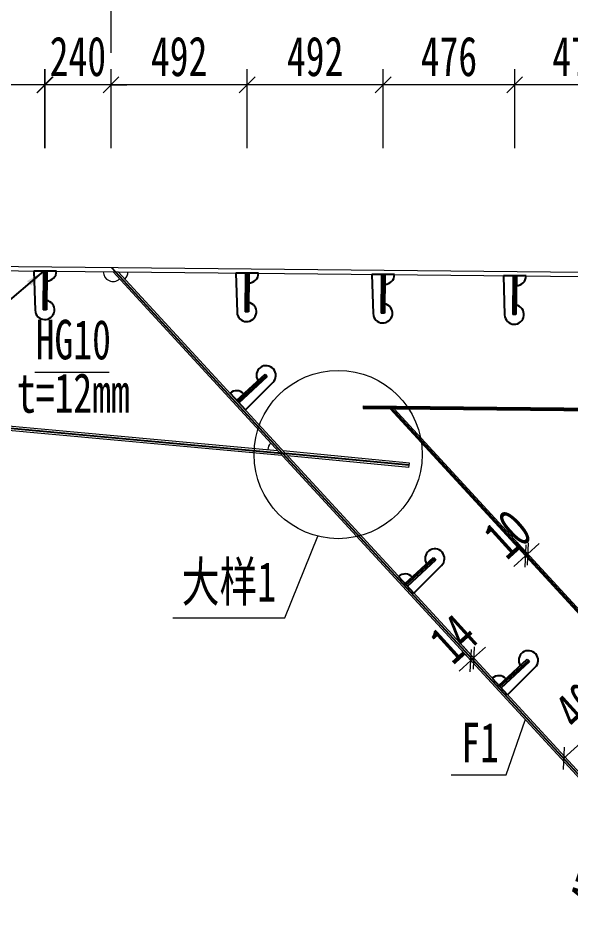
# Model space of a CAD drawing. Header units: millimetres. Extents: x -89049 to 410567, y -307459 to -100425.
# Drawn here: x 153201 to 155199, y -144416 to -141115 of the extents above; entities that cross this region are included whole.
import ezdxf
from ezdxf.enums import TextEntityAlignment as Align

# ---------------------------------------------------------------- set-up
doc = ezdxf.new("R2010")
doc.units = ezdxf.units.MM
doc.layers.get('Defpoints').update_dxf_attribs({"color": 8})
for name, color, linetype, lineweight in [('Dim', 4, 'Continuous', 15), ('文字', 7, 'Continuous', 15), ('细实线', 4, 'Continuous', 15), ('钢板粗线', 1, 'Continuous', 25), ('钢板细线', 6, 'Continuous', 15)]:
    doc.layers.add(name, color=color, linetype=linetype, lineweight=lineweight)
doc.styles.add('111', font='', dxfattribs={"width": 0.7})
doc.styles.add('BM_Dim', font='', dxfattribs={"width": 0.85})
doc.styles.get("Standard").update_dxf_attribs({"font": ''})
doc.styles.get('111').set_extended_font_data('仿宋_GB2312')
doc.styles.get('BM_Dim').set_extended_font_data('仿宋_GB2312')
doc.styles.get('Standard').set_extended_font_data('仿宋_GB2312')
doc.dimstyles.new('200', dxfattribs={"dimscale": 0, "dimtxt": 2.5, "dimasz": 1, "dimexe": 1, "dimexo": 1, "dimgap": 0.6, "dimtad": 1, "dimdec": 0, "dimdsep": 46, "dimtxsty": '111', "dimblk": 'OBLIQUE', "dimcen": 0, "dimclrd": 4, "dimclre": 4, "dimclrt": 4, "dimadec": 1, "dimazin": 2, "dimtfac": 1, "dimtdec": 0, "dimtix": 1, "dimtmove": 2, "dimatfit": 3, "dimfxl": 4, "dimfxlon": 1, "dimtolj": 1, "dimlwd": -1, "dimlwe": -1, "dimarcsym": 0})
doc.dimstyles.new('MSteel_1.0_1.0', dxfattribs={"dimtxt": 3, "dimasz": 1.2, "dimexe": 1, "dimexo": 1, "dimgap": 1, "dimtad": 3, "dimtoh": 1, "dimdec": 0, "dimzin": 0, "dimdsep": 46, "dimtxsty": 'Standard', "dimblk": 'ARCHTICK', "dimcen": 0.09, "dimclrd": 3, "dimclre": 3, "dimadec": 0, "dimazin": 0, "dimtfac": 1, "dimtdec": 4, "dimtofl": 0, "dimtmove": 0, "dimatfit": 3, "dimfxl": 1, "dimtolj": 1, "dimtzin": 0, "dimarcsym": 0})

# ---------------------------------------------------------------- blocks, each defined once
blk = doc.blocks.new('_Oblique')
at = {"color": 0, "linetype": 'ByBlock', "lineweight": -2}
blk.add_line((-0.5, -0.5), (0.5, 0.5), dxfattribs=at)
blk = doc.blocks.new('*D3426')
at = {"layer": 'Defpoints', "color": 0, "transparency": 16777216}
for p in [(153537.1, -141011.9), (153537.1, -141940.7), (151037.3, -141998.1)]:
    blk.add_point(p, dxfattribs=at)
at = {"layer": '细实线', "color": 4, "transparency": 16777216}
for p, q in [((151037.3, -141240.4), (151037.3, -140954.7)), ((153537.1, -141240.4), (153537.1, -140954.7)), ((151037.3, -141011.9), (153537.1, -141011.9))]:
    blk.add_line(p, q, dxfattribs=at)
at = {"layer": '细实线', "color": 4, "transparency": 16777216, "xscale": 57.14285714285715, "yscale": 57.14285714285715, "zscale": 57.14285714285715, "rotation": 180}
blk.add_blockref('_Oblique', (151037.3, -141011.9), dxfattribs=at)
at = {"layer": '细实线', "color": 4, "transparency": 16777216, "xscale": 57.14285714285715, "yscale": 57.14285714285715, "zscale": 57.14285714285715}
blk.add_blockref('_Oblique', (153537.1, -141011.9), dxfattribs=at)
at = {"layer": '细实线', "color": 4, "transparency": 16777216, "insert": (152287.2, -140909.6), "char_height": 142.86, "attachment_point": 5, "style": '111'}
blk.add_mtext('\\A1;2500', dxfattribs=at)
blk = doc.blocks.new('*D3427')
at = {"layer": 'Defpoints', "color": 0, "transparency": 16777216}
for p in [(163775, -141011.9), (153537.1, -141940.7), (163775, -142012.6)]:
    blk.add_point(p, dxfattribs=at)
at = {"layer": '细实线', "color": 4, "transparency": 16777216}
for p, q in [((153537.1, -141240.4), (153537.1, -140954.7)), ((163775, -141240.4), (163775, -140954.7)), ((153537.1, -141011.9), (163775, -141011.9))]:
    blk.add_line(p, q, dxfattribs=at)
at = {"layer": '细实线', "color": 4, "transparency": 16777216, "xscale": 57.14285714285715, "yscale": 57.14285714285715, "zscale": 57.14285714285715, "rotation": 180}
blk.add_blockref('_Oblique', (153537.1, -141011.9), dxfattribs=at)
at = {"layer": '细实线', "color": 4, "transparency": 16777216, "xscale": 57.14285714285715, "yscale": 57.14285714285715, "zscale": 57.14285714285715}
blk.add_blockref('_Oblique', (163775, -141011.9), dxfattribs=at)
at = {"layer": '细实线', "color": 4, "transparency": 16777216, "insert": (158656, -140909.6), "char_height": 142.86, "attachment_point": 5, "style": '111'}
blk.add_mtext('\\A1;10238', dxfattribs=at)
blk = doc.blocks.new('_ArchTick')
at = {"color": 0, "linetype": 'ByBlock', "const_width": 0.15}
blk.add_lwpolyline([(-0.5, -0.5), (0.5, 0.5)], dxfattribs=at)
blk = doc.blocks.new('14-160加劲 有过焊孔')
at = {"layer": 'Defpoints'}
blk.add_line((38609.4, 31489.3), (38609.4, 31629.3), dxfattribs=at)
at = {"layer": '钢板粗线', "color": 7}
for p, q in [((38603.4, 31489.3), (38603.4, 31629.3)), ((38603.4, 31629.3), (38615.4, 31629.3)), ((38615.4, 31489.3), (38615.4, 31629.3)), ((38650.4, 31489.3), (38644.3, 31630.8)), ((38568.4, 31489.3), (38650.4, 31489.3))]:
    blk.add_line(p, q, dxfattribs=at)
for centre, start, end in [((38609.4, 31629.3), 2.441, 260.1291), ((38603.4, 31489.3), 90, 180)]:
    blk.add_arc(centre, 35, start, end, dxfattribs=at)
blk = doc.blocks.new('*D3435')
at = {"layer": 'Defpoints', "color": 0, "transparency": 16777216}
for p in [(154848.3, -143426.5), (154848.8, -143447.8), (154859.2, -143438.4)]:
    blk.add_point(p, dxfattribs=at)
at = {"layer": '细实线', "color": 4, "transparency": 16777216}
for p, q in [((154838, -143435.9), (154799.5, -143393.6)), ((154848.3, -143426.5), (154809.9, -143384.2)), ((154848.3, -143426.5), (154890.6, -143388)), ((154838, -143435.9), (154795.7, -143474.4)), ((154838, -143435.9), (154848.3, -143426.5))]:
    blk.add_line(p, q, dxfattribs=at)
at = {"layer": '细实线', "color": 4, "transparency": 16777216, "xscale": 57.14285714285715, "yscale": 57.14285714285715, "zscale": 57.14285714285715}
for p, rotation in [((154838, -143435.9), 42.30941180379739), ((154848.3, -143426.5), 222.3094118037974)]:
    blk.add_blockref('_Oblique', p, dxfattribs=dict(at, rotation=rotation))
at = {"layer": '细实线', "color": 4, "transparency": 16777216, "insert": (154775.4, -143356.7), "char_height": 142.86, "attachment_point": 5, "rotation": 42.3094, "style": '111'}
blk.add_mtext('\\A1;14', dxfattribs=at)
blk = doc.blocks.new('*D3436')
at = {"layer": 'Defpoints', "color": 0, "transparency": 16777216}
for p in [(155043.5, -143050.8), (155061.5, -143070.6), (155054.1, -143077.3)]:
    blk.add_point(p, dxfattribs=at)
at = {"layer": '细实线', "color": 4, "transparency": 16777216}
for p, q in [((155043.5, -143050.8), (155005.1, -143008.6)), ((155036.1, -143057.6), (154997.7, -143015.3)), ((155043.5, -143050.8), (155085.8, -143012.4)), ((155036.1, -143057.6), (154993.9, -143096.1)), ((155036.1, -143057.6), (155043.5, -143050.8))]:
    blk.add_line(p, q, dxfattribs=at)
at = {"layer": '细实线', "color": 4, "transparency": 16777216, "xscale": 57.14285714285715, "yscale": 57.14285714285715, "zscale": 57.14285714285715}
for p, rotation in [((155036.1, -143057.6), 42.31909851144874), ((155043.5, -143050.8), 222.3190985114487)]:
    blk.add_blockref('_Oblique', p, dxfattribs=dict(at, rotation=rotation))
at = {"layer": '细实线', "color": 4, "transparency": 16777216, "insert": (154971, -142978.6), "char_height": 142.86, "attachment_point": 5, "rotation": 42.3191, "style": '111'}
blk.add_mtext('\\A1;10', dxfattribs=at)
blk = doc.blocks.new('*D3437')
at = {"layer": 'Defpoints', "color": 0, "transparency": 16777216}
for p in [(155469.1, -143520.1), (155510, -143565), (155214.3, -143834.3)]:
    blk.add_point(p, dxfattribs=at)
at = {"layer": '细实线', "color": 4, "transparency": 16777216}
for p, q in [((155471.5, -143522.8), (155430.6, -143477.9)), ((155173.4, -143789.3), (155469.1, -143520.1)), ((155175.8, -143792), (155134.9, -143747.1))]:
    blk.add_line(p, q, dxfattribs=at)
at = {"layer": '细实线', "color": 4, "transparency": 16777216, "xscale": 57.14285714285715, "yscale": 57.14285714285715, "zscale": 57.14285714285715}
for p, rotation in [((155469.1, -143520.1), 42.31909851126608), ((155173.4, -143789.3), 222.319098511266)]:
    blk.add_blockref('_Oblique', p, dxfattribs=dict(at, rotation=rotation))
at = {"layer": '细实线', "color": 4, "transparency": 16777216, "insert": (155252.4, -143579.1), "char_height": 142.86, "attachment_point": 5, "rotation": 42.3191, "style": '111'}
blk.add_mtext('\\A1;400', dxfattribs=at)
blk = doc.blocks.new('12-140加劲 有过焊孔')
at = {"layer": 'Defpoints'}
blk.add_line((0, 0), (0, 140), dxfattribs=at)
at = {"layer": '钢板粗线', "color": 7}
for p, q in [((-6, 0), (-6, 140)), ((-6, 140), (6, 140)), ((6, 0), (6, 140)), ((41, 0), (35, 141.5)), ((-41, 0), (41, 0))]:
    blk.add_line(p, q, dxfattribs=at)
for centre, start, end in [((0, 140), 2.441, 260.1291), ((-6, 0), 90, 180)]:
    blk.add_arc(centre, 35, start, end, dxfattribs=at)
blk = doc.blocks.new('*D3485')
at = {"layer": 'Defpoints', "color": 0, "transparency": 16777216}
for p in [(154996.8, -141355.9), (155472.5, -141778.1), (154996.8, -141820.4)]:
    blk.add_point(p, dxfattribs=at)
at = {"layer": '细实线', "color": 4, "transparency": 16777216}
for p, q in [((154996.8, -141584.5), (154996.8, -141298.8)), ((155472.5, -141584.5), (155472.5, -141298.8)), ((155472.5, -141355.9), (154996.8, -141355.9))]:
    blk.add_line(p, q, dxfattribs=at)
at = {"layer": '细实线', "color": 4, "transparency": 16777216, "xscale": 57.14285714285715, "yscale": 57.14285714285715, "zscale": 57.14285714285715, "rotation": 180}
blk.add_blockref('_Oblique', (154996.8, -141355.9), dxfattribs=at)
at = {"layer": '细实线', "color": 4, "transparency": 16777216, "xscale": 57.14285714285715, "yscale": 57.14285714285715, "zscale": 57.14285714285715}
blk.add_blockref('_Oblique', (155472.5, -141355.9), dxfattribs=at)
at = {"layer": '细实线', "color": 4, "transparency": 16777216, "insert": (155234.6, -141253.7), "char_height": 142.86, "attachment_point": 5, "style": '111'}
blk.add_mtext('\\A1;476', dxfattribs=at)
blk = doc.blocks.new('*D3486')
at = {"layer": 'Defpoints', "color": 0, "transparency": 16777216}
for p in [(154029.1, -141355.9), (154029.1, -141815.5), (154521, -141853.5)]:
    blk.add_point(p, dxfattribs=at)
at = {"layer": '细实线', "color": 4, "transparency": 16777216}
for p, q in [((154029.1, -141584.5), (154029.1, -141298.8)), ((154521, -141584.5), (154521, -141298.8)), ((154521, -141355.9), (154029.1, -141355.9))]:
    blk.add_line(p, q, dxfattribs=at)
at = {"layer": '细实线', "color": 4, "transparency": 16777216, "xscale": 57.14285714285715, "yscale": 57.14285714285715, "zscale": 57.14285714285715, "rotation": 180}
blk.add_blockref('_Oblique', (154029.1, -141355.9), dxfattribs=at)
at = {"layer": '细实线', "color": 4, "transparency": 16777216, "xscale": 57.14285714285715, "yscale": 57.14285714285715, "zscale": 57.14285714285715}
blk.add_blockref('_Oblique', (154521, -141355.9), dxfattribs=at)
at = {"layer": '细实线', "color": 4, "transparency": 16777216, "insert": (154275.1, -141253.7), "char_height": 142.86, "attachment_point": 5, "style": '111'}
blk.add_mtext('\\A1;492', dxfattribs=at)
blk = doc.blocks.new('*D3490')
at = {"layer": 'Defpoints', "color": 0, "transparency": 16777216}
for p in [(153297.2, -141355.9), (153297.2, -142032.1), (153537.1, -142022.3)]:
    blk.add_point(p, dxfattribs=at)
at = {"layer": '细实线', "color": 4, "transparency": 16777216}
for p, q in [((153297.2, -141584.5), (153297.2, -141298.8)), ((153537.1, -141584.5), (153537.1, -141298.8)), ((153297.2, -141355.9), (153240, -141355.9)), ((153537.1, -141355.9), (153297.2, -141355.9)), ((153537.1, -141355.9), (153594.3, -141355.9))]:
    blk.add_line(p, q, dxfattribs=at)
at = {"layer": '细实线', "color": 4, "transparency": 16777216, "xscale": 57.14285714285715, "yscale": 57.14285714285715, "zscale": 57.14285714285715}
blk.add_blockref('_Oblique', (153297.2, -141355.9), dxfattribs=at)
at = {"layer": '细实线', "color": 4, "transparency": 16777216, "xscale": 57.14285714285715, "yscale": 57.14285714285715, "zscale": 57.14285714285715, "rotation": 180}
blk.add_blockref('_Oblique', (153537.1, -141355.9), dxfattribs=at)
at = {"layer": '细实线', "color": 4, "transparency": 16777216, "insert": (153417.1, -141253.7), "char_height": 142.86, "attachment_point": 5, "style": '111'}
blk.add_mtext('\\A1;240', dxfattribs=at)
blk = doc.blocks.new('*D3492')
at = {"layer": 'Defpoints', "color": 0, "transparency": 16777216}
for p in [(152765.2, -141355.9), (152765.2, -141680.9), (153298.7, -142027.1)]:
    blk.add_point(p, dxfattribs=at)
at = {"layer": '细实线', "color": 4, "transparency": 16777216}
for p, q in [((152765.2, -141584.5), (152765.2, -141298.8)), ((153298.7, -141584.5), (153298.7, -141298.8)), ((153298.7, -141355.9), (152765.2, -141355.9))]:
    blk.add_line(p, q, dxfattribs=at)
at = {"layer": '细实线', "color": 4, "transparency": 16777216, "xscale": 57.14285714285715, "yscale": 57.14285714285715, "zscale": 57.14285714285715, "rotation": 180}
blk.add_blockref('_Oblique', (152765.2, -141355.9), dxfattribs=at)
at = {"layer": '细实线', "color": 4, "transparency": 16777216, "xscale": 57.14285714285715, "yscale": 57.14285714285715, "zscale": 57.14285714285715}
blk.add_blockref('_Oblique', (153298.7, -141355.9), dxfattribs=at)
at = {"layer": '细实线', "color": 4, "transparency": 16777216, "insert": (153031.9, -141253.7), "char_height": 142.86, "attachment_point": 5, "style": '111'}
blk.add_mtext('\\A1;534', dxfattribs=at)
blk = doc.blocks.new('*D3495')
at = {"layer": 'Defpoints', "color": 0, "transparency": 16777216}
for p in [(153550.5, -142038.4), (155447.5, -144242.2), (155565.8, -144270.1), (155606.3, -144270.1), (162679.1, -144270.1)]:
    blk.add_point(p, dxfattribs=at)
at = {"layer": '细实线', "color": 4, "transparency": 16777216}
blk.add_line((155508.6, -144270.1), (155387.9, -144270.1), dxfattribs=at)
blk.add_arc((155606.3, -144270.1), 161.2, 132.6489, 180, dxfattribs=at)
at = {"layer": '细实线', "color": 4, "transparency": 16777216, "xscale": 57.14285714285715, "yscale": 57.14285714285715, "zscale": 57.14285714285715}
for p, rotation in [((155497.1, -144151.5), 42.64891912976078), ((155445.1, -144270.1), 270)]:
    blk.add_blockref('_Oblique', p, dxfattribs=dict(at, rotation=rotation))
at = {"layer": '细实线', "color": 4, "transparency": 16777216, "insert": (155307.6, -144172.2), "char_height": 142.857, "attachment_point": 5, "rotation": 71.8543, "style": '111'}
blk.add_mtext('\\A1;47.4%%d', dxfattribs=at)
blk = doc.blocks.new('*D3499')
at = {"layer": 'Defpoints', "color": 0, "transparency": 16777216}
for p in [(163775, -140708.2), (163775, -141708.9), (151037.3, -141998.1)]:
    blk.add_point(p, dxfattribs=at)
at = {"layer": '细实线', "color": 4, "transparency": 16777216}
for p, q in [((151037.3, -140936.8), (151037.3, -140651.1)), ((163775, -140936.8), (163775, -140651.1)), ((151037.3, -140708.2), (163775, -140708.2))]:
    blk.add_line(p, q, dxfattribs=at)
at = {"layer": '细实线', "color": 4, "transparency": 16777216, "xscale": 57.14285714285715, "yscale": 57.14285714285715, "zscale": 57.14285714285715, "rotation": 180}
blk.add_blockref('_Oblique', (151037.3, -140708.2), dxfattribs=at)
at = {"layer": '细实线', "color": 4, "transparency": 16777216, "xscale": 57.14285714285715, "yscale": 57.14285714285715, "zscale": 57.14285714285715}
blk.add_blockref('_Oblique', (163775, -140708.2), dxfattribs=at)
at = {"layer": '细实线', "color": 4, "transparency": 16777216, "insert": (157406.1, -140606), "char_height": 142.86, "attachment_point": 5, "style": '111'}
blk.add_mtext('\\A1;12738', dxfattribs=at)
blk = doc.blocks.new('*D3501')
at = {"layer": 'Defpoints', "color": 0, "transparency": 16777216}
for p in [(153537.1, -141355.9), (154029.1, -141815.5), (153537.1, -141977.1)]:
    blk.add_point(p, dxfattribs=at)
at = {"layer": '细实线', "color": 4, "transparency": 16777216}
for p, q in [((153537.1, -141584.5), (153537.1, -141298.8)), ((154029.1, -141584.5), (154029.1, -141298.8)), ((154029.1, -141355.9), (153537.1, -141355.9))]:
    blk.add_line(p, q, dxfattribs=at)
at = {"layer": '细实线', "color": 4, "transparency": 16777216, "xscale": 57.14285714285715, "yscale": 57.14285714285715, "zscale": 57.14285714285715, "rotation": 180}
blk.add_blockref('_Oblique', (153537.1, -141355.9), dxfattribs=at)
at = {"layer": '细实线', "color": 4, "transparency": 16777216, "xscale": 57.14285714285715, "yscale": 57.14285714285715, "zscale": 57.14285714285715}
blk.add_blockref('_Oblique', (154029.1, -141355.9), dxfattribs=at)
at = {"layer": '细实线', "color": 4, "transparency": 16777216, "insert": (153783.1, -141253.7), "char_height": 142.86, "attachment_point": 5, "style": '111'}
blk.add_mtext('\\A1;492', dxfattribs=at)
blk = doc.blocks.new('*D3507')
at = {"layer": 'Defpoints', "color": 0, "transparency": 16777216}
for p in [(154521, -141355.9), (154521, -141853.5), (154996.8, -141850.5)]:
    blk.add_point(p, dxfattribs=at)
at = {"layer": '细实线', "color": 4, "transparency": 16777216}
for p, q in [((154521, -141584.5), (154521, -141298.8)), ((154996.8, -141584.5), (154996.8, -141298.8)), ((154996.8, -141355.9), (154521, -141355.9))]:
    blk.add_line(p, q, dxfattribs=at)
at = {"layer": '细实线', "color": 4, "transparency": 16777216, "xscale": 57.14285714285715, "yscale": 57.14285714285715, "zscale": 57.14285714285715, "rotation": 180}
blk.add_blockref('_Oblique', (154521, -141355.9), dxfattribs=at)
at = {"layer": '细实线', "color": 4, "transparency": 16777216, "xscale": 57.14285714285715, "yscale": 57.14285714285715, "zscale": 57.14285714285715}
blk.add_blockref('_Oblique', (154996.8, -141355.9), dxfattribs=at)
at = {"layer": '细实线', "color": 4, "transparency": 16777216, "insert": (154758.9, -141253.7), "char_height": 142.86, "attachment_point": 5, "style": '111'}
blk.add_mtext('\\A1;476', dxfattribs=at)

msp = doc.modelspace()

# ---------------------------------------------------------------- linework, layer by layer
at = {"layer": 'Defpoints'}
for p, q in [((153538.7, -142015.2), (155615.8, -144270.1)), ((151087.3, -142406.6), (154167.2, -142687.2)), ((154548.7, -142521.3), (155791.2, -143870.1)), ((154615.2, -142730), (154167.2, -142687.2))]:
    msp.add_line(p, q, dxfattribs=at)
at = {"layer": 'Defpoints', "color": 8, "elevation": 0}
msp.add_lwpolyline([(154448.8, -142520.3), (157472.7, -142550.6)], dxfattribs=at)
at = {"layer": '细实线'}
for p, q in [((153261, -142393.3), (153529.8, -142393.3)), ((154165.5, -143280.9), (154284.3, -142986.4)), ((153760, -143280.9), (154165.5, -143280.9)), ((154966.1, -143849), (155034.4, -143650.8)), ((154766.6, -143849), (154966.1, -143849))]:
    msp.add_line(p, q, dxfattribs=at)
msp.add_circle((154358.1, -142691.4), 304.1, dxfattribs=at)
at = {"layer": '钢板细线'}
for p, q in [((153544, -142031.2), (155606.3, -144270.1)), ((153563.2, -142031.4), (155625.3, -144270.1)), ((151099.3, -142399.7), (154138.3, -142676.5)), ((151099.3, -142415.7), (154154.5, -142694)), ((154448.8, -142515.3), (154448.7, -142525.3)), ((154546.5, -142526.3), (155779.8, -143865.1)), ((154560.3, -142526.4), (155793.4, -143865.1))]:
    msp.add_line(p, q, dxfattribs=at)
at = {"layer": '钢板细线', "color": 7}
for p, q in [((154615.9, -142722.1), (154159.1, -142678.3)), ((154614.4, -142738), (154175.3, -142696)), ((154614.4, -142738), (154615.9, -142722.1))]:
    msp.add_line(p, q, dxfattribs=at)
at = {"layer": '钢板细线', "elevation": 0}
for points in [[(151037.3, -141990.1), (159575, -142075.6), (164413, -142003)], [(151037.3, -142006.1), (159575, -142091.6), (164413, -142019)], [(154448.7, -142525.3), (157472.6, -142555.6)], [(154448.8, -142515.3), (157472.7, -142545.6)]]:
    msp.add_lwpolyline(points, dxfattribs=at)
at = {"layer": '钢板细线'}
for centre, start, end in [((153544, -142031.2), 179.4263, 312.3094), ((153563.2, -142031.4), 312.3094, 359.4263), ((154138.3, -142676.5), 132.6489, 174.8359)]:
    msp.add_arc(centre, 35, start, end, dxfattribs=at)

# ---------------------------------------------------------------- block references
at = {"layer": '细实线', "rotation": 179.4262908401}
for p in [(153298.7, -142028.8), (154029.1, -142036.1), (154521, -142041), (154996.8, -142045.8)]:
    msp.add_blockref('12-140加劲 有过焊孔', p, dxfattribs=at)
at = {"layer": '钢板细线'}
for p, rotation in [((104675.9, -135436.3), 312.6489191297555), ((105285.7, -136098.3), 312.648919129774), ((105624.4, -136466.1), 312.6489191297598)]:
    msp.add_blockref('14-160加劲 有过焊孔', p, dxfattribs=dict(at, rotation=rotation))

# ---------------------------------------------------------------- texts
at = {"layer": '文字', "style": 'BM_Dim', "width": 0.7}
for s, p in [('HG10', (153400.5, -142390.3)), ('t=12mm', (153400.5, -142583.1)), ('大样1', (153963.3, -143265.4)), ('F1', (154871.5, -143845.9))]:
    msp.add_text(s, height=142.86, dxfattribs=at).set_placement(p, align=Align.BOTTOM_CENTER)

# ---------------------------------------------------------------- dimensions: what is measured, and where the dimension line sits
at = {"layer": '细实线'}
for base, p1, p2, override, picture, middle in [((163775, -140708.2), (151037.3, -141998.1), (163775, -141708.9), {"dimscale": 57.142857, "dimtxsty": '111', "dimblk": 'Oblique'}, '*D3499', (157406.1, -140606)), ((153537.1, -141011.9), (151037.3, -141998.1), (153537.1, -141940.7), {"dimscale": 57.142857, "dimtxsty": '111', "dimblk": 'Oblique'}, '*D3426', (152287.2, -140909.6)), ((163775, -141011.9), (153537.1, -141940.7), (163775, -142012.6), {"dimscale": 57.142857, "dimtxsty": '111', "dimblk": 'Oblique'}, '*D3427', (158656, -140909.6)), ((152765.1628, -141355.9291), (153298.7354, -142027.0589), (152765.1628, -141680.9002), {"dimscale": 57.142857, "dimtxsty": '111', "dimblk": 'Oblique'}, '*D3492', (153031.9491, -141253.6897)), ((153297.2, -141355.9), (153537.1, -142022.3), (153297.2, -142032.1), {"dimscale": 57.142857, "dimblk": 'Oblique'}, '*D3490', (153417.1, -141253.7)), ((153537.1, -141355.9), (154029.1, -141815.5), (153537.1, -141977.1), {"dimscale": 57.142857, "dimblk": 'Oblique'}, '*D3501', (153783.1, -141253.7)), ((154029.1, -141355.9), (154521, -141853.5), (154029.1, -141815.5), {"dimscale": 57.142857, "dimblk": 'Oblique'}, '*D3486', (154275.1, -141253.7)), ((154521, -141355.9), (154996.8, -141850.5), (154521, -141853.5), {"dimscale": 57.142857, "dimblk": 'Oblique'}, '*D3507', (154758.9, -141253.7)), ((154996.8, -141355.9), (155472.5, -141778.1), (154996.8, -141820.4), {"dimscale": 57.142857, "dimblk": 'Oblique'}, '*D3485', (155234.6, -141253.7))]:
    dim = msp.add_linear_dim(base=base, p1=p1, p2=p2, dimstyle='200', override=override, dxfattribs=at)
    dim.commit()
    dim.dimension.update_dxf_attribs({"geometry": picture, "text_midpoint": middle})
dim = msp.add_angular_dim_2l(base=(155447.5008, -144242.2453), line1=((153550.5473, -142038.3565), (155606.2635, -144270.1037)), line2=((162679.1439, -144270.1037), (155565.7806, -144270.1037)), dimstyle='200', override={"dimscale": 57.142857, "dimblk": 'Oblique'}, dxfattribs=at)
dim.commit()
dim.dimension.update_dxf_attribs({"geometry": '*D3495', "text_midpoint": (155307.5645, -144172.2103), "dimtype": 162})
for p1, p2, distance, picture, middle in [((155054.1, -143077.3), (155061.5, -143070.6), 26.7, '*D3436', (154971, -142978.6)), ((154848.8, -143447.8), (154859.2, -143438.4), 16.1, '*D3435', (154775.4, -143356.7)), ((155214.3, -143834.3), (155510, -143565), 60.7, '*D3437', (155252.4, -143579.1))]:
    dim = msp.add_aligned_dim(p1=p1, p2=p2, distance=distance, dimstyle='200', override={"dimscale": 57.142857, "dimblk": 'Oblique'}, dxfattribs=at)
    dim.commit()
    dim.dimension.update_dxf_attribs({"geometry": picture, "text_midpoint": middle})

# ---------------------------------------------------------------- leaders
at = {"layer": 'Dim'}
msp.add_leader([(153292.7, -142028.7), (153136.9, -142161.6)], dimstyle='MSteel_1.0_1.0', override={"dimscale": 57.142857, "dimclrd": 256}, dxfattribs=at)

doc.saveas('drawing.dxf')
